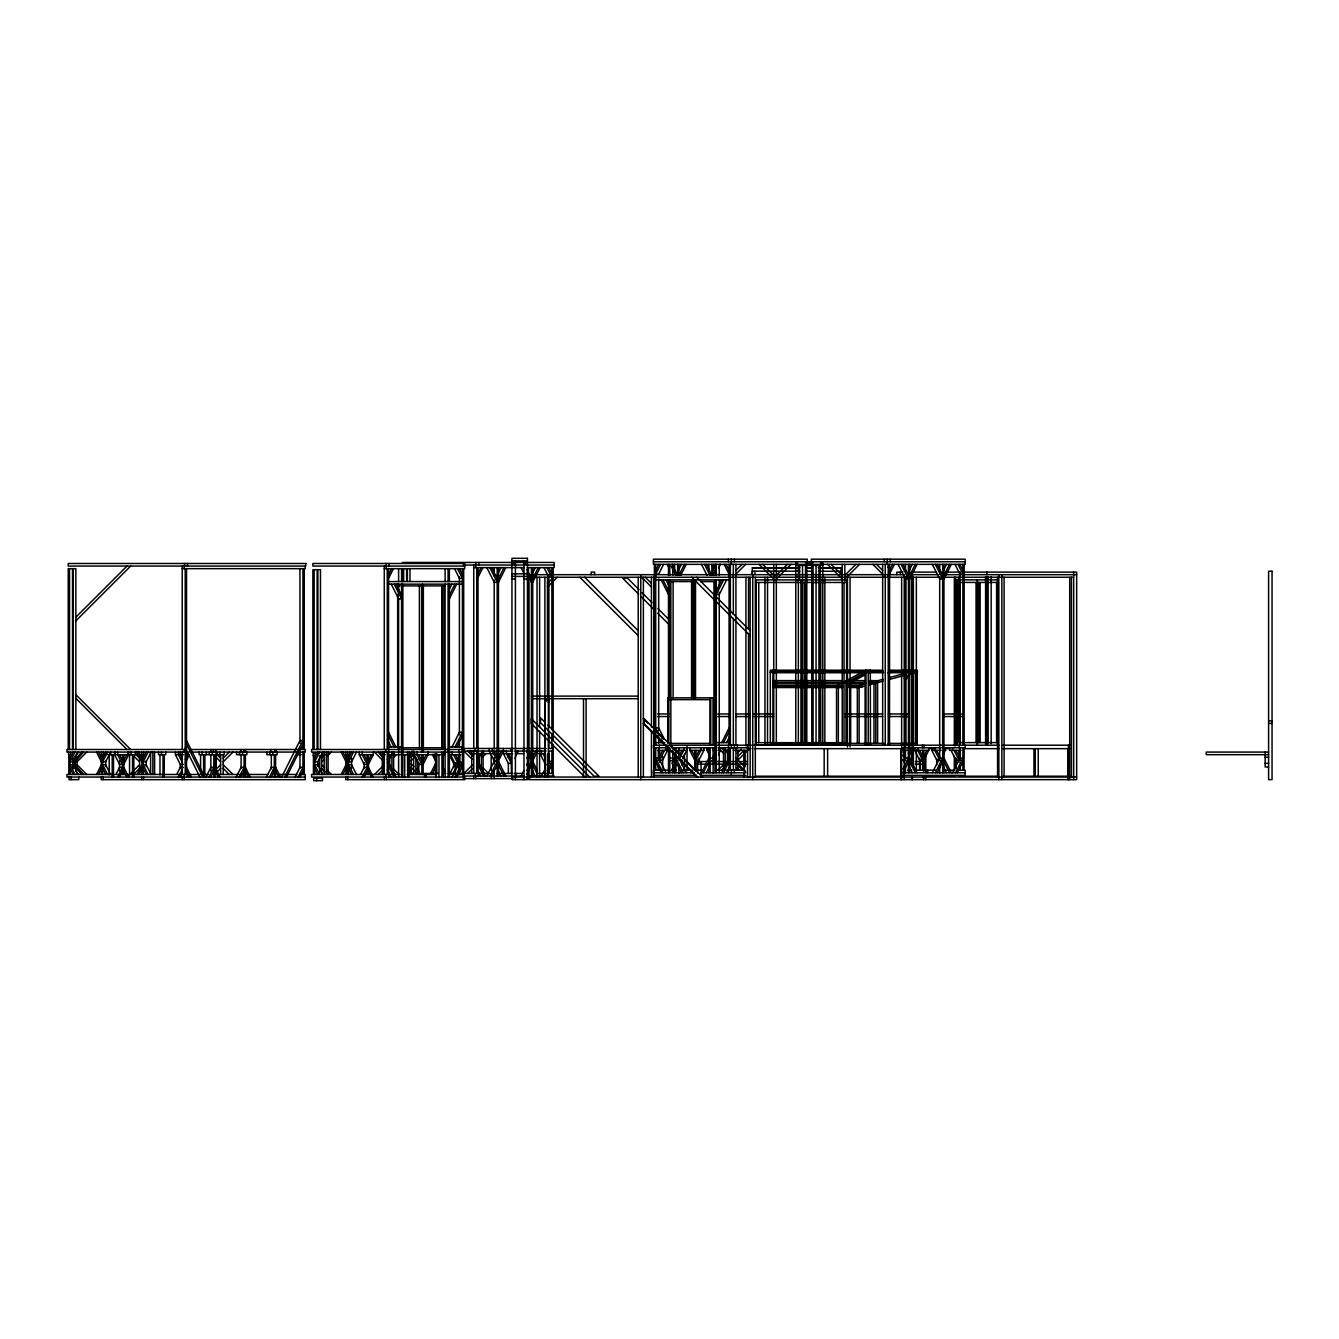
<?xml version="1.0" encoding="UTF-8"?>
<svg xmlns="http://www.w3.org/2000/svg" width="1339" height="1339" viewBox="0 0 1339 1339"><rect width="100%" height="100%" fill="white"/><g stroke="black" fill="none" stroke-linecap="round" stroke-linejoin="round"><path stroke-width="1.5" d="M281.675 777.055L299.953 740.534L302.932 740.534L302.932 744.183L286.479 777.055M544.973 697.753L544.839 777.055L544.889 735.446M548.287 777.055L548.421 697.619L544.973 702.791M70.113 758.175L73.16 752.083M74.984 752.083L70.113 761.824L75.051 761.824L83.487 752.083M73.093 761.824L77.963 752.083M102.685 758.175L105.731 752.083M96.525 774.478L101.396 764.736M107.555 752.083L102.685 761.824L105.681 761.824L110.551 752.083M98.35 774.478L101.396 768.385M122.334 757.723L123.858 754.677L123.791 774.478M116.275 773.808L119.522 767.314L122.502 767.314L117.631 777.055M123.791 760.77L126.837 754.677M123.791 764.418L128.661 754.677L128.661 752.083M119.456 777.055L122.502 770.979M143.206 758.175L146.252 752.083M137.047 774.478L141.917 764.736M148.093 752.083L143.206 761.824L146.202 761.824L151.073 752.083M138.871 774.478L141.917 768.385M177.049 773.808L180.296 767.314L183.292 767.314M185.334 759.246L187.627 754.677M185.385 762.795L189.452 754.677L185.77 754.677M178.422 777.055L182.472 768.937M180.246 777.055L182.522 772.503M205.972 777.055L210.842 767.314L213.822 767.314L208.951 777.055M210.775 777.055L213.822 770.979M236.216 777.055L241.087 767.314L244.066 767.314L239.196 777.055M241.037 777.055L244.066 770.979M266.461 777.055L271.332 767.314L274.328 767.314L269.457 777.055M271.281 777.055L274.328 770.979M284.655 777.055L302.932 740.534M388.561 574.749L391.607 568.657M388.561 578.398L393.432 568.657M295.082 777.055L299.953 767.314L302.932 767.314L298.061 777.055M299.886 777.055L302.932 770.979M314.749 758.175L317.795 752.083M319.619 752.083L314.749 761.824L317.728 761.824L322.599 752.083M348.609 758.175L351.655 752.083M341.16 774.478L346.031 764.736M353.479 752.083L348.609 761.824L351.588 761.824L356.459 752.083M342.985 774.478L346.031 768.385M449.151 589.679L451.913 584.155M449.368 595.186L454.892 584.155M360.894 773.808L364.141 767.314L367.137 767.314L362.266 777.055M368.426 760.77L371.472 754.677M449.368 598.834L456.716 584.155M368.426 764.418L373.296 754.677L373.296 752.083M364.091 777.055L367.137 770.979M478.023 573.711L481.069 567.619M387.322 759.246L389.616 754.677M478.023 577.36L482.91 567.619M387.373 762.795L391.44 754.677M497.321 574.967L501.004 567.619M408.01 759.18L412.077 751.062M498.476 578.649L503.983 567.619M498.476 582.298L505.824 567.619M423.141 760.77L426.187 754.677M423.141 764.418L428.011 754.677L428.011 752.083M430.639 773.44L435.51 763.699M532.504 573.142L535.265 567.619M432.464 773.44L435.51 767.364M442.69 757.556L445.134 752.685M532.721 578.649L538.245 567.619M532.721 582.298L540.069 567.619M452.08 746.928L459.411 732.232L462.407 732.232L455.059 746.928M456.884 746.928L462.407 735.898M449.569 774.411L453.62 766.293L456.616 766.293M452.549 774.411L455.796 767.917M452.08 777.055L459.411 762.376L462.407 762.376L455.059 777.055M456.884 777.055L462.407 766.025M477.571 756.686L479.094 753.639M477.672 760.134L480.919 753.639M486.86 776.034L494.191 761.339L497.187 761.339L489.84 776.034M498.476 757.138L501.522 751.062M498.476 760.803L503.347 751.062M491.664 776.034L497.187 765.004M515.046 758.51L517.49 751.062M521.105 776.034L523.867 770.528M526.612 765.021L528.453 761.339M532.721 757.138L535.767 751.062M526.846 770.528L531.432 761.339M532.721 760.803L537.592 751.062L531.215 751.062L531.215 753.639L532.939 753.639M526.846 774.193L531.432 765.004M541.559 776.034L545.224 768.686M547.065 765.021L548.89 761.339L551.886 761.339L547.283 770.528M547.283 774.193L551.886 765.004M655.708 570.431L658.738 564.355M660.579 564.355L655.708 574.096L658.688 574.096L663.558 564.355M678.655 569.862L681.417 564.355M678.89 575.385L684.396 564.355M680.714 575.368L686.221 564.355M712.917 569.862L715.679 564.355M713.135 575.385L715.896 569.862M718.641 568.021L720.482 564.355M716.281 590.884L721.805 579.854M723.629 579.854L716.281 594.533L719.261 594.533L726.608 579.854M659.675 756.451L662.721 750.359M664.546 750.359L659.675 760.117L662.654 760.117L667.542 750.359M671.86 763.581L673.701 759.916M671.174 770.929L675.76 761.74M679.643 754.928L681.936 750.359M672.998 770.913L675.76 765.406M682.689 758.493L686.74 750.359L686.74 747.781M696.012 756.451L699.058 750.359M703.862 747.781L703.862 750.359L698.991 760.117L696.012 760.117L700.883 750.359L700.883 747.781M701.519 772.754L708.867 758.075M703.343 772.754L707.946 763.565M713.135 756.451L715.428 751.882M706.339 772.754L709.084 767.247M713.955 758.493L715.578 755.229M721.721 742.609L729.069 727.931M723.545 742.609L729.069 731.579M718.558 755.229L721.001 747.781M726.541 742.609L729.286 737.103M721.721 772.754L729.069 758.075M723.545 772.754L728.148 763.565M726.541 772.754L729.286 767.247M888.058 567.401L889.581 564.355L889.514 745.204M889.514 570.431L892.561 564.355M889.514 574.096L894.385 564.355M908.578 571.703L912.244 564.355M909.717 575.385L915.24 564.355M909.717 579.034L917.064 564.355M943.744 569.862L946.506 564.355M943.962 575.385L949.485 564.355M943.962 579.034L951.309 564.355M903.607 761.74L905.449 758.075L908.428 758.075L902.921 769.088M908.26 753.405L909.784 750.359M908.361 756.87L911.608 750.359L911.608 747.781M902.904 772.754L908.428 761.724M923.86 756.451L926.906 750.359M923.86 760.117L928.73 750.359L928.73 747.781M932.346 772.754L939.693 758.075L942.673 758.075L935.342 772.754M943.426 755.229L945.853 747.781M937.166 772.754L942.673 761.724M952.548 772.754L959.896 758.075L962.875 758.075L955.544 772.754M957.368 772.754L962.875 761.724M74.649 756.652L78.599 752.083M73.327 761.824L81.763 752.083M75.854 617.229L127.004 566.079M75.854 620.878L130.653 566.079M77.009 758.175L83.102 752.083M77.009 761.824L86.75 752.083M129.833 774.478L139.574 764.736M133.482 774.478L139.574 768.385M223.211 758.175L229.304 752.083M223.211 761.824L232.953 752.083M216.449 768.904L220.617 764.736M215.746 773.256L220.617 768.385M321.628 758.175L325.293 754.527M321.628 761.824L324.423 759.046M327.201 756.267L331.386 752.083M547.467 583.352L553.559 577.26M547.467 587.018L557.208 577.26M374.468 774.478L384.209 764.736M393.549 757.656L396.327 754.878M378.117 774.478L384.209 768.385M411.106 757.138L414.772 753.489M411.106 760.803L413.902 758.008M463.947 773.44L472.299 765.088M483.028 756.619L485.806 753.84M467.596 773.44L472.466 768.569M735.931 570.431L742.007 564.355M735.931 574.096L745.672 564.355M754.878 571.268L754.962 574.615M776.335 575.385L787.365 564.355M776.335 579.034L791.014 564.355M840.976 571.284L818.313 571.268M840.976 574.732L841.076 567.736L818.38 567.736M844.842 575.385L855.872 564.355M844.842 579.034L859.521 564.355M718.022 770.176L723.596 764.602M737.103 753.355L741.287 749.171M721.671 770.176L724.114 767.732M737.906 756.451L743.999 750.359M737.906 760.117L747.664 750.359M842.398 684.647L836.942 687.56L836.641 685.836L842.164 682.89M844.959 681.384L865.831 670.22L866.132 671.944L845.26 683.108M870.467 745.204L870.3 670.22L868.877 670.973L883.255 670.973M772.921 685.836L838.95 685.819L839.185 687.56L842.817 685.618M850.098 681.718L866.484 672.931M867.337 672.479L868.057 670.22M841.11 685.836L841.428 687.56L842.85 686.807M848.708 683.66L865.078 674.889M848.842 685.836L858.517 685.836L865.111 684.095M868.71 683.124L872.727 682.053M876.744 680.982L883.037 679.291M888.778 677.752L904.946 673.417M908.863 672.362L916.897 670.22L917.516 671.944L909.332 674.12M865.161 685.953L859.136 687.56L848.859 687.493M869.178 684.882L883.221 681.116M889.247 679.492L905.315 675.191M511.933 560.907L527.432 560.907M653.415 561.761L965.168 561.761M402.353 562.447L554.162 562.447L554.162 567.619L527.332 567.619M805.425 562.798L813.141 562.798M511.933 563.485L515.364 563.485M523.984 563.485L527.432 563.485M463.194 565.041L554.162 565.041M822.816 565.376L795.768 565.376L795.768 562.798M464.683 566.079L312.874 566.079L312.874 563.485L464.683 563.485L464.683 568.657L384.276 568.657M473.755 567.619L524.085 567.619M752.367 567.736L799.818 567.736L752.3 567.82L752.284 574.716L752.384 571.184L799.818 571.184M818.313 567.82L841.009 567.786M182.221 568.657L305.208 568.657L305.208 566.079M805.927 571.268L812.187 571.184M902.888 572.104L896.879 572.104L896.879 574.682M912.01 572.104L936.597 572.104M945.903 572.104L960.247 572.104M963.226 572.104L1076.656 572.104L1076.656 779.649L528.821 779.649L528.821 574.682L904.227 574.682L904.227 779.649M511.933 573.828L527.432 573.828M911.072 574.682L938.924 574.682M945.133 574.682L1076.656 574.682M511.933 576.406L527.432 576.406M528.821 577.26L906.319 577.26M909.8 577.26L939.844 577.26M943.058 577.26L1073.66 577.26M511.933 578.984L515.364 578.984M523.984 578.984L527.432 578.984M655.708 579.854L730.006 579.854M387.624 581.578L462.407 581.578M669.985 581.578L696.498 581.578M700.582 581.578L715.043 581.578M756.184 582.465L800.956 582.465M801.827 582.465L846.599 582.465M956.799 582.432L997.89 582.432M387.624 584.155L462.407 584.155M397.901 585.879L400.143 585.879M401.968 585.879L444.849 585.879M882.451 670.22L770.327 670.203L770.327 743.396L884.058 743.396M888.527 670.22L916.897 670.22L917.366 671.96L909.348 671.944M772.921 670.973L864.408 670.973L864.709 672.714L772.921 672.714M889.414 670.973L914.052 670.973L914.654 672.714L887.79 672.714M770.327 671.927L882.853 671.944M888.962 671.944L905.281 671.944M770.327 672.396L772.921 672.396M883.656 672.714L869.178 672.714L870.618 671.944L870.3 670.22M904.227 675.09L906.804 675.09L906.804 678.538L904.227 678.538M772.921 680.614L842.298 680.614M852.943 680.63L865.479 680.63M869.647 680.63L877.999 680.63L878.618 682.371L868.81 682.371M772.921 682.338L846.683 682.338L846.382 680.614M864.894 682.371L851.169 682.371L850.851 680.63M848.407 682.622L846.164 682.622L846.164 743.396M772.921 683.108L843.202 683.108M865.764 683.124L849.746 683.124L849.746 743.396M869.764 683.124L875.773 683.124L875.773 743.413M772.921 685.066L838.063 685.066L838.365 686.807L772.921 686.807M848.809 685.066L861.362 685.066L861.981 686.807L850.499 686.807M848.859 685.685L859.136 685.685L859.605 687.443M772.921 687.56L842.7 687.493M531.416 696.113L638.201 696.113M713.921 697.837L667.726 697.837L667.726 743.145M531.416 698.69L638.201 698.69M668.63 699.644L710.055 699.644M657.6 713.955L668.931 713.955M717.721 713.955L729.069 713.955M735.931 713.955L749.857 713.955M753.84 713.955L773.741 713.955M844.842 713.955L882.652 713.955M888.426 713.955L908.428 713.955M942.874 713.955L962.875 713.955M657.6 716.532L668.931 716.532M717.721 716.532L729.069 716.532M735.931 716.532L749.857 716.532M753.84 716.532L773.741 716.532M844.842 716.532L882.652 716.532M888.426 716.532L908.428 716.532M942.874 716.532L962.875 716.532M1268.602 720.851L1272.05 720.851M1268.602 723.428L1272.05 723.428M655.708 742.609L664.83 742.609M716.281 742.609L729.069 742.609M756.184 742.66L800.956 742.66M801.827 742.66L846.599 742.66M956.799 742.609L997.89 742.609M668.63 743.396L710.055 743.396M713.988 743.48L714.842 743.48M888.209 743.396L917.232 743.396M667.81 745.204L653.415 745.204L653.415 747.781L669.383 747.781M670.688 745.204L714.993 745.204L714.842 579.854L714.993 772.754M716.281 745.204L751.48 745.204M753.757 745.204L998.827 745.204M1002.911 745.204L1070.648 745.204M387.44 746.928L401.583 746.928M449.368 746.928L462.407 746.928M400.143 747.781L397.901 747.781L397.901 594.181M401.968 747.781L444.849 747.781M671.827 747.781L716.164 747.781M718.005 747.781L748.652 747.781M902.402 747.781L941.2 747.781M943.208 747.781L965.168 747.781L965.168 745.204M461.687 748.468L546.111 748.468M553.208 748.468L548.89 748.468L548.89 731.847M747.564 748.652L751.012 748.652M754.309 748.652L904.227 748.652M929.233 748.652L933.517 748.652M943.744 748.652L949.887 748.652M964.03 748.652L999.028 748.652M1002.928 748.652L1069.894 748.652M189.954 749.505L305.208 749.505L305.208 752.083L191.46 752.083M401.583 749.505L311.585 749.505L311.585 752.083L463.729 752.083M402.169 749.505L463.729 749.505M657.399 750.359L668.981 750.359M677.601 750.359L686.74 750.359M689.853 747.781L689.853 750.359L703.862 750.359M706.975 747.781L706.975 750.359L708.8 750.359M712.499 750.359L716.164 750.359M718.005 750.359L721.001 750.359M729.889 750.359L724.734 750.359L724.734 747.781M733.337 750.359L748.652 750.359M902.402 750.359L911.608 750.359M914.721 747.781L914.721 750.359L928.73 750.359M931.844 747.781L931.844 750.359L940.982 750.359M944.028 750.359L945.853 750.359M961.184 750.359L949.585 750.359L949.585 747.781M461.687 751.062L512.837 751.062M514.912 751.062L525.256 751.062M526.478 751.062L529.792 751.062M538.596 751.062L546.111 751.062M553.208 751.062L548.89 751.062L548.89 763.263M189.033 752.083L66.95 752.083L66.95 749.505L186.506 749.505L186.506 568.657M1268.602 752.083L1206.255 752.083L1206.255 754.677L1268.602 754.677M318.816 753.121L313.175 753.121L313.175 755.698L315.15 755.698L315.15 753.121M471.763 753.639L482.375 753.639L482.375 751.062M492.936 753.639L483.546 753.639L483.546 751.062M494.191 753.639L498.694 753.639L498.694 751.062M503.431 748.468L503.464 753.639L512.619 753.639M515.666 753.639L517.49 753.639M523.549 753.639L517.791 753.639L517.791 751.062M538.596 753.639L545.023 753.639M547.902 753.639L549.191 753.639L549.191 763.548M73.093 754.677L68.54 754.677L68.54 752.083M101.178 754.677L105.681 754.677M107.723 754.677L135.323 754.677L135.323 752.083M139.156 754.677L135.842 754.677L135.842 752.083M175.426 752.083L175.426 754.677L183.56 754.677M296.94 754.677L301.242 754.677M345.813 754.677L349.797 754.677L349.797 752.083M359.27 752.083L359.27 754.677L373.296 754.677M385.281 754.677L380.46 754.677L380.46 752.083M387.724 754.677L392.896 754.677L392.896 752.083M414.002 752.083L414.002 754.677L428.011 754.677M449.117 754.677L460.716 754.677M1265.154 757.255L1268.602 757.255M669.785 758.075L678.89 758.075L686.221 772.754M710.155 758.075L716.365 758.075M681.869 760.117L678.89 760.117L683.76 750.359L683.76 747.781M713.135 760.117L716.131 760.117M902.453 760.117L905.449 760.117L903.005 755.229M669.785 760.652L675.977 760.652M710.155 760.652L716.365 760.652M747.564 761.556L697.619 761.556L697.619 773.373M915.223 761.556L921.466 761.556M449.569 755.263L453.62 763.381L456.616 763.381M503.464 753.639L508.335 763.381L511.331 763.381L506.46 753.639L506.46 751.062M1265.154 763.347L1268.602 763.347M697.619 764.151L747.564 764.151M915.223 764.151L921.466 764.151M175.426 754.677L180.296 764.418L183.292 764.418M1268.602 766.996L1265.154 766.996L1265.154 752.083M668.044 770.176L653.415 770.176L653.415 775.348L696.481 775.348M672.228 770.176L676.413 770.176M682.672 770.176L691.041 770.176M694.573 770.176L702.791 770.176M717.52 770.176L744.635 770.176M907.574 770.176L911.675 770.176M914.989 770.176L935.894 770.176M944.263 770.176L954.707 770.176M958.891 770.176L965.168 770.176L965.168 775.348L902.453 775.348M653.415 772.754L694.439 772.754M700.582 772.754L745.907 772.754M903.641 772.754L965.168 772.754M438.154 773.44L409.098 773.44L407.474 770.193M442.958 773.44L445.937 773.44M448.465 773.44L455.578 773.44M461.754 773.44L489.438 773.44M496.752 773.44L512.034 773.44M514.092 773.44L521.842 773.44M538.563 773.44L542.747 773.44M546.931 773.44L553.208 773.44M188.983 774.478L208.466 774.478M216.801 774.478L245.573 774.478L245.573 777.055M247.096 774.478L267.85 774.478M278.227 774.478L296.907 774.478M299.953 774.478L305.208 774.478L305.208 779.649L101.178 779.649L101.178 777.055M399.959 774.478L311.585 774.478L311.585 777.055L464.683 777.055L464.683 779.649L345.813 779.649L345.813 777.055M407.29 774.478L436.547 774.478M449.084 774.478L463.729 774.478M700.498 775.348L745.907 775.348M462.892 776.034L524.085 776.034M527.332 776.034L554.162 776.034M755.179 776.202L900.779 776.202M954.874 776.202L923.525 776.202L923.525 779.649M958.875 776.202L998.559 776.202M1003.112 776.202L1069.71 776.202M305.208 777.055L66.95 777.055L66.95 774.478L187.209 774.478L187.209 777.055M511.933 777.055L523.582 777.055M523.984 777.055L527.432 777.055M528.821 777.055L1076.656 777.055M463.244 778.612L513.004 778.612M526.763 778.612L529.742 778.612M876.56 564.355L882.652 570.431M872.911 564.355L882.652 574.096M831.218 564.355L842.248 575.385M827.569 564.355L842.248 579.034M762.711 564.355L773.741 575.385M759.062 564.355L773.741 579.034M696.631 577.26L750.158 630.786M691.761 577.26L750.191 635.657M645.348 577.26L651.44 583.352M641.699 577.26L651.44 587.018M639.071 589.696L627.489 578.13L622.618 578.13L638.686 594.181M641.95 592.591L652.076 602.717M657.867 608.509L669.45 620.074M641.599 597.11L653.281 608.793M657.65 613.162L669.333 624.844M584.708 577.26L638.234 630.786M579.837 577.26L638.234 635.657M735.931 758.075L744.735 766.879M721.671 747.781L724.114 750.225M735.931 761.724L745.572 771.381M737.103 764.602L742.676 770.176M719.411 749.171L723.596 753.355M736.584 767.732L739.028 770.176M702.523 777.055L644.126 718.658L644.126 723.529L697.652 777.055M643.256 718.658L647.641 723.043M653.482 728.885L663.709 739.111M669.55 744.936L679.76 755.163M685.601 761.004L695.828 771.231M643.256 723.529L696.799 777.055M544.94 722.19L540.554 717.804L540.554 722.675L594.081 776.202L598.968 776.202L547.869 725.102M589.712 777.055L531.315 718.658L531.315 723.529L584.842 777.055M467.596 751.062L472.466 755.932M483.028 767.883L488.601 773.44M463.947 751.062L472.299 759.414M482.509 771.013L484.936 773.44M411.106 763.699L413.902 766.494M416.68 769.272L419.458 772.051M411.106 767.364L414.772 771.013M378.117 752.083L384.209 758.175M393.549 768.904L399.122 774.478M374.468 752.083L384.209 761.824M393.03 772.051L395.457 774.478M321.628 764.736L324.423 767.515M327.201 770.31L331.386 774.478M321.628 768.385L325.293 772.051M216.968 754.527L220.617 758.175M216.449 757.656L220.617 761.824M223.211 764.736L232.953 774.478M223.211 768.385L229.304 774.478M135.925 754.527L139.574 758.175M75.854 694.707L130.653 749.505M132.611 754.878L139.574 761.824M75.854 698.355L127.004 749.505M77.009 764.736L86.75 774.478M83.102 774.478L77.009 768.385L77.009 756.652M83.487 774.478L75.051 764.736L70.113 764.736L74.984 774.478M73.327 764.736L81.763 774.478M75.955 771.431L78.599 774.478M959.829 564.355L962.875 570.431M958.004 564.355L962.875 574.096L959.896 574.096L955.025 564.355M937.166 564.355L942.673 575.385M935.342 564.355L942.673 579.034L939.693 579.034L932.346 564.355M902.904 564.355L908.428 575.385M901.08 564.355L908.428 579.034L905.449 579.034L898.101 564.355M955.862 750.359L958.908 756.451M954.038 750.359L958.908 760.117L955.912 760.117L951.041 750.359M943.962 758.075L951.309 772.754M943.962 761.724L949.485 772.754M936.647 750.359L939.693 756.451M943.744 767.247L946.506 772.754M931.844 750.359L936.714 760.117L939.693 760.117L934.823 750.359L934.823 747.781M919.525 750.359L922.571 756.451M914.721 750.359L919.592 760.117L922.571 760.117L917.7 750.359L917.7 747.781M909.717 758.075L917.064 772.754M909.717 761.724L915.24 772.754M903.156 751.882L905.449 756.451M908.578 765.406L912.244 772.754M726.023 564.355L729.069 570.431M724.198 564.355L729.069 574.096M706.339 564.355L711.846 575.385M704.498 564.355L710.005 575.368M701.519 564.355L707.025 575.368M672.078 564.355L677.601 575.385M671.174 566.179L675.76 575.368M667.274 564.355L669.098 568.021M665.952 579.854L668.713 585.361M662.972 579.854L668.479 590.884M661.148 579.854L668.479 594.533M726.19 750.359L729.437 756.87M706.975 750.359L708.599 753.606M691.677 750.359L694.723 756.451M689.853 750.359L694.723 760.117M673.534 751.982L675.157 755.229M675.91 758.075L683.241 772.754M675.91 761.724L681.417 772.754M664.194 738.944L658.688 727.931L655.708 727.931L659.374 735.278M661.215 738.944L663.039 742.609M657.533 735.262L661.215 742.609M666.019 772.754L658.688 758.075L655.708 758.075L663.039 772.754M655.708 761.724L661.215 772.754M548.839 567.619L551.886 573.711M546.998 567.619L551.886 577.36M544.019 567.619L548.89 577.36M526.846 569.46L531.432 578.649M526.846 573.125L531.432 582.298M521.105 567.619L523.867 573.125M526.612 578.632L528.453 582.298L528.453 748.97M491.664 567.619L497.187 578.649M489.84 567.619L497.187 582.298L494.191 582.298L486.86 567.619M459.361 568.657L462.407 574.749M457.536 568.657L462.407 578.398L459.411 578.398L454.54 568.657M543.031 753.639L545.458 758.51M540.052 753.639L544.923 763.381M528.386 751.062L531.432 757.138M532.721 761.339L537.307 770.528M526.562 751.062L531.432 760.803M532.721 765.004L537.324 774.193M526.83 757.556L528.453 760.803M532.504 770.511L535.265 776.034M508.284 753.639L511.331 759.732M494.141 751.062L497.187 757.138M498.476 761.339L505.824 776.034M498.476 765.004L503.983 776.034M489.321 751.062L494.191 760.803L497.187 760.803L492.317 751.062L492.233 748.468M497.321 768.67L501.004 776.034M396.059 584.155L401.583 595.186M394.235 584.155L401.583 598.834L398.604 598.834L391.256 584.155M478.023 761.339L485.371 776.034M478.023 765.004L483.546 776.034M477.805 770.511L480.567 776.034M455.377 754.677L458.423 760.77M453.553 754.677L458.423 764.418L455.444 764.418L450.574 754.677M442.69 766.946L445.134 771.816M433.987 754.091L435.51 757.138M432.263 754.309L435.51 760.803M418.806 754.677L421.852 760.77M414.002 754.677L418.873 764.418L421.852 764.418L416.981 754.677L416.981 752.083M408.01 765.322L412.077 773.44M388.561 732.232L395.892 746.928M388.561 735.898L394.068 746.928M387.406 739.563L391.088 746.928M388.561 762.376L395.892 777.055M388.561 766.025L394.068 777.055M387.406 769.707L391.088 777.055M364.091 754.677L367.137 760.77M368.426 767.314L373.296 777.055M368.426 770.979L371.472 777.055M359.27 754.677L364.141 764.418L367.137 764.418L362.266 754.677L362.266 752.083M356.459 774.478L351.588 764.736L348.609 764.736L353.479 774.478M342.985 752.083L346.031 758.175M341.16 752.083L346.031 761.824M348.609 768.385L351.655 774.478M322.599 774.478L317.728 764.736L314.749 764.736L319.619 774.478M314.749 768.385L317.795 774.478M275.616 767.314L280.487 777.055M275.616 770.979L278.663 777.055M245.372 767.314L250.242 777.055M245.372 770.979L248.418 777.055M215.11 767.314L219.981 777.055M215.11 770.979L218.157 777.055M186.506 740.534L204.783 777.055L202.942 777.055L186.506 744.183M185.351 747.832L199.963 777.055M180.246 754.677L182.522 759.246M186.506 767.314L191.377 777.055M182.472 762.795L178.422 754.677L178.422 752.083M186.506 770.979L189.552 777.055M151.073 774.478L146.202 764.736L143.206 764.736L148.093 774.478M138.871 752.083L141.917 758.175M137.047 752.083L141.917 761.824M143.206 768.385L146.252 774.478M119.456 754.677L122.502 760.77M123.791 767.314L128.661 777.055M123.791 770.979L126.837 777.055M110.551 774.478L105.681 764.736L102.685 764.736L107.555 774.478M98.35 752.083L101.396 758.175M96.525 752.083L101.396 761.824M102.685 768.385L105.731 774.478M73.093 764.736L77.963 774.478M70.113 768.385L73.16 774.478M875.154 681.4L875.773 683.124M858.517 685.836L859.136 687.56L858.667 685.819M914.403 670.889L914.872 672.63M861.63 685.016L862.098 686.773M865.831 670.22L866.065 671.96M841.193 685.819L841.428 687.56M836.708 685.819L836.942 687.56M1073.66 572.104L1073.66 779.649M1071.434 577.26L1071.434 777.055M1069.71 577.26L1069.71 779.649M1068.422 745.204L1068.422 779.649M1067.986 748.652L1067.986 779.649M1038.227 748.652L1038.227 776.202M1035.248 748.652L1035.248 776.202M1033.959 748.652L1033.959 776.202M1004.083 577.26L1004.083 777.055M1001.84 574.682L1001.84 779.649M998.861 574.682L998.861 779.649M997.89 745.204L997.89 579.854L956.799 579.854L956.799 745.204M997.572 577.26L997.572 777.055M996.601 582.432L996.601 742.609M991.145 576.774L991.145 743.681M988.165 576.774L988.165 743.681M986.876 572.104L986.876 574.682M986.876 576.774L986.876 744.099M985.588 576.774L985.588 744.099M980.131 582.432L980.131 742.609M978.642 582.432L978.642 742.609M977.353 579.854L977.353 745.204M976.047 582.432L976.047 742.609M964.164 564.355L964.164 745.204M964.164 747.781L964.063 770.293M962.875 564.355L962.875 745.204M962.875 747.781L962.875 770.176M960.197 750.359L960.197 760.267M960.197 766.209L960.197 770.176M959.896 572.657L959.896 745.204M959.896 747.781L959.896 760M959.896 766.109L959.896 770.176M959.594 582.432L959.594 742.609M959.193 745.204L959.193 747.781M958.908 750.359L958.908 762.242M958.607 577.26L958.607 581.427M958.105 582.432L958.105 742.609M955.912 758.292L955.912 768.184M955.628 577.26L955.628 745.84M955.628 758.326L955.628 768.737M954.339 577.26L954.339 745.84M954.339 756.25L954.339 770.812M952.581 747.781L952.581 750.359M943.962 564.355L943.962 772.754M942.673 564.355L942.673 772.754M939.693 564.355L939.693 572.69M939.693 576.858L939.693 760.77M939.693 764.418L939.693 773.256M936.714 758.694L936.714 764.937M927.776 770.176L927.776 772.754M926.052 770.176L926.052 772.754M925.751 754.845L925.751 771.381M925.751 776.202L925.751 779.649M925.333 755.33L925.333 771.549M925.333 775.599L925.333 779.649M924.077 745.204L924.077 747.781M923.86 750.359L923.86 770.176M923.525 758.979L923.525 771.381M922.571 750.359L922.571 770.176M922.353 745.204L922.353 747.781M920.077 761.556L920.077 769.674M919.592 758.292L919.592 770.176M917.232 671.994L917.232 745.204M916.345 577.26L916.345 743.764M916.345 750.007L916.345 770.812M915.742 743.396L915.742 745.204M915.424 672.479L915.424 743.396M913.365 577.26L913.365 766.661M912.378 574.682L912.378 743.764M912.378 750.007L912.378 760.418M912.378 777.055L912.378 779.649M912.06 574.682L912.06 764.569M912.06 777.055L912.06 779.649M909.717 564.355L909.717 772.754M908.428 564.355L908.428 772.754M905.783 577.26L905.783 743.764M905.449 564.355L905.449 570.598M905.449 576.858L905.449 674.806M905.449 678.973L905.449 760.77M905.449 766.511L905.449 773.256M905.231 745.204L905.231 747.781M901.632 577.26L901.632 779.649M900.779 748.652L900.779 779.649M900.31 572.104L900.31 574.682M890.217 559.183L890.217 561.761M888.226 564.355L888.226 745.204M887.221 559.183L887.221 564.355M885.246 564.355L885.246 745.204M884.242 559.183L884.242 561.761M882.652 564.355L882.652 745.204M877.581 682.622L877.581 743.396M873.965 683.593L873.965 743.413M869.731 743.396L869.731 745.204M868.241 671.994L868.241 745.204M865.998 671.994L865.998 745.204M865.245 743.396L865.245 745.204M865.094 672.479L865.094 743.396M859.136 685.685L859.136 743.396M857.328 687.493L857.328 743.396M856.558 685.685L856.558 687.493M850.65 682.622L850.65 743.396M850.047 577.26L850.047 746.928M847.47 577.26L847.47 746.928M844.842 564.355L844.842 581.026M844.022 582.465L844.022 742.66M842.248 564.355L842.248 743.58M839.118 687.493L839.118 685.685L836.54 685.685L836.54 743.396M838.348 687.493L838.348 743.396M827.619 748.652L827.619 776.202M824.841 577.26L824.841 743.764M824.171 748.652L824.171 776.202M822.799 562.798L822.816 743.112M822.246 577.26L822.246 743.764M821.075 562.798L821.075 565.376M820.221 565.376L820.221 743.112M819.669 577.26L819.669 743.764M819.033 565.376L819.033 743.112M816.054 565.376L816.054 743.112M813.074 565.376L813.074 743.112M811.769 565.376L811.769 743.112M811.35 561.761L811.35 559.183L965.168 559.183L965.168 564.355L653.415 564.355L653.415 559.183L807.233 559.183L807.233 561.761M810.999 562.798L810.999 565.376M809.292 561.761L809.292 565.376M807.568 562.798L807.568 565.376M806.798 565.376L806.798 743.112M805.509 565.376L805.509 743.112M804.404 582.465L804.404 742.66M802.53 565.376L802.53 743.112M799.55 565.376L799.55 580.021M798.345 565.376L798.345 743.112M797.492 562.798L797.492 565.376M795.768 565.376L795.768 743.112M776.335 564.355L776.335 743.58M773.741 564.355L773.741 743.58M772.921 670.203L772.921 743.396M767.532 577.26L767.532 743.764M764.954 577.26L764.954 743.764M758.761 582.465L758.761 742.66M755.313 577.26L755.313 777.055M752.736 574.682L752.736 779.649M750.158 577.26L750.158 777.055M748.518 577.26L748.518 629.297M748.518 633.464L748.518 745.84M747.564 745.204L747.564 777.574M745.94 577.26L745.94 745.84M745.137 750.359L745.137 766.644M744.133 761.556L744.133 777.055M743.848 750.359L743.848 766.644M737.906 750.359L737.906 760.267M737.906 764.234L737.906 770.176M737.32 745.204L737.32 747.781M735.931 564.355L735.931 745.204M735.931 747.781L735.931 770.176M734.341 559.183L734.341 561.761M734.341 745.204L734.341 747.781M734.341 770.176L734.341 772.754M733.337 564.355L733.337 614.233M733.337 618.4L733.337 745.204M733.337 747.781L733.337 770.176M731.345 559.183L731.345 564.355M731.345 745.204L731.345 747.781M731.345 770.176L731.345 775.348M730.358 564.355L730.358 745.204M730.358 747.781L730.358 770.176M729.069 564.355L729.069 745.204M729.069 747.781L729.069 770.176M728.366 559.183L728.366 561.761M728.366 745.204L728.366 747.781M728.366 770.176L728.366 772.754M727.763 752.351L727.763 760.267M727.479 749.823L727.479 762.025M725.253 749.823L725.253 766.109M723.529 747.781L723.529 770.176M719.261 564.355L719.261 575.419M719.261 579.854L719.261 588.139M719.261 592.29L719.261 772.754M716.281 564.355L716.281 575.419M716.281 579.854L716.281 772.754M714.993 564.355L714.993 575.419M713.988 581.578L713.921 745.204M713.135 564.355L713.135 574.766M713.018 697.837L713.018 745.204M713.135 747.781L713.135 773.256M711.846 564.355L711.846 574.766M710.775 697.837L710.775 745.204M710.155 747.781L710.155 772.754M709.871 697.837L709.871 745.204M708.867 564.355L708.867 570.598M708.867 747.781L708.867 772.754M701.067 761.556L701.067 777.055M698.991 758.292L698.991 762.242M696.012 750.359L696.012 770.176M695.527 581.578L695.527 697.803M694.874 579.854L694.874 697.669M694.656 579.854L694.656 697.803M694.723 750.359L694.723 770.176M693.284 581.578L693.284 697.803M692.414 579.854L692.414 697.803M692.531 770.176L692.531 772.754M691.56 581.578L691.56 697.803M690.807 770.176L690.807 772.754M687.041 745.84L687.041 770.812M684.463 754.175L684.463 770.812M681.886 760.418L681.869 764.937M678.89 564.355L678.89 574.766M678.89 747.781L678.89 758.694M678.89 764.435L678.89 773.256M677.601 564.355L677.601 574.766M675.91 747.781L675.91 772.754M674.605 564.355L674.605 572.69M674.605 754.008L674.605 772.754M673.099 581.578L673.099 697.803M672.764 564.355L672.764 575.419M672.764 749.94L672.764 772.754M670.856 581.578L670.856 697.803M670.856 699.895L670.856 743.145M669.985 579.854L669.985 697.803M669.785 564.355L669.785 575.419M669.785 579.854L669.785 698.088M669.785 747.865L669.785 772.754M668.63 697.837L668.63 743.145M668.479 564.355L668.479 575.419M668.479 579.854L668.479 741.639M668.479 745.79L668.479 772.754M666.002 747.781L666.002 750.359M662.654 756.301L662.654 768.184M659.675 750.359L659.675 762.242M659.374 745.204L659.374 747.781M658.688 578.9L658.688 730.642M658.688 736.885L658.688 743.128M658.688 747.781L658.688 760M658.688 766.109L658.688 770.176M658.386 750.359L658.386 760.267M658.386 766.209L658.386 770.176M655.708 564.355L655.708 745.204M655.708 747.781L655.708 770.176M654.403 564.355L654.403 745.204M654.403 747.781L654.403 770.176M654.018 577.26L654.018 777.055M651.44 577.26L651.44 727.11M651.44 731.278L651.44 777.055M643.373 577.26L643.373 777.055M640.778 574.682L640.778 779.649M638.201 577.26L638.201 777.055M594.583 574.682L594.583 572.104L591.135 572.104L591.135 574.682M586.097 698.69L586.097 777.055M583.519 698.69L583.519 777.055M553.174 567.619L553.174 740.149M553.174 744.317L553.208 776.034M551.886 567.619L551.886 729.755M551.886 733.923L551.886 748.468M551.886 751.062L551.886 773.44M549.191 769.49L549.191 773.44M548.89 575.937L548.89 727.68M548.89 769.373L548.89 773.44M548.421 697.619L548.421 702.791M547.902 757.606L547.902 763.548M547.467 577.26L547.467 700.063M547.467 754.175L547.467 777.055M544.889 577.26L544.889 731.278M541.575 751.062L541.575 753.639M539.6 577.26L539.6 727.11M539.6 731.278L539.6 777.055M537.023 577.26L537.023 777.055M532.721 567.619L532.721 776.034M531.432 567.619L531.416 777.055M528.453 567.619L528.453 575.954M528.453 769.925L528.453 778.612M523.984 560.907L523.984 779.649M523.499 748.468L523.499 751.062M515.816 773.44L515.816 776.034M515.415 560.907L515.415 779.649M511.331 753.639L511.331 773.44M511.113 748.468L511.113 751.062M508.335 753.639L508.335 757.606M508.335 763.548L508.335 773.44M498.476 567.619L498.476 751.062M498.476 753.639L498.476 776.034M497.187 567.619L497.187 751.062M497.187 753.639L497.187 776.034M496.97 751.062L496.97 753.639M494.191 567.619L494.191 575.954M494.191 580.122L494.191 748.97M494.191 757.707L494.191 764.05M494.191 769.925L494.191 778.612M491.212 753.639L491.212 770.293M491.212 774.444L491.212 778.612M489.254 748.468L489.254 751.062M483.094 751.062L483.094 773.44M481.371 753.087L481.371 769.373M479.128 755.129L479.128 767.347M478.726 562.447L478.726 565.041M478.843 757.138L478.726 763.548M478.241 748.468L478.241 751.062M478.241 773.44L478.241 776.034M478.023 567.619L478.023 748.468M478.023 751.062L478.023 773.44M476.734 567.619L476.734 748.468M476.734 751.062L476.734 773.44M475.747 562.447L475.747 567.619M475.747 776.034L475.747 778.612M475.261 748.468L475.261 751.062M475.261 773.44L475.261 776.034M473.755 565.041L473.755 748.468M473.755 751.062L473.755 773.44M473.755 776.034L473.755 778.612M471.763 751.062L471.763 773.44M469.939 751.062L469.939 753.639M463.696 568.657L463.729 777.055M462.775 751.062L462.775 753.639M462.407 568.657L462.407 749.505M462.407 752.083L462.407 774.478M459.712 754.677L459.712 764.569M459.712 770.511L459.712 774.478M459.411 576.975L459.411 734.96M459.411 739.111L459.411 747.43M459.411 752.083L459.411 766.025M459.411 770.41L459.411 774.478M458.725 749.505L458.725 752.083M458.423 754.677L458.423 768.536M455.444 762.594L455.444 772.503M453.62 763.548L453.62 767.498M452.097 752.083L452.097 754.677M449.368 568.657L449.368 581.578M449.368 584.155L449.368 777.055M448.08 568.657L448.08 581.578M448.08 584.155L448.08 777.055M445.1 568.657L445.1 581.578M445.1 584.155L445.1 777.055M443.996 585.879L443.996 747.781M443.46 752.083L443.46 754.677L428.313 754.677L428.313 752.083M443.242 754.677L443.242 777.055M442.389 586.231L442.389 747.43M441.954 754.677L441.954 777.055M441.753 585.879L441.753 747.781M441.736 752.083L441.736 754.677M438.974 754.677L438.974 777.557M436.799 753.639L436.799 773.44M435.995 754.677L435.995 777.557M435.51 753.639L435.51 773.44M426.338 774.478L426.338 777.055M424.614 774.478L424.614 777.055M423.358 585.879L423.358 747.781M423.358 749.505L423.358 752.083M423.141 754.677L423.141 774.478M422.488 584.155L422.488 749.505M421.852 754.677L421.852 774.478M421.634 585.879L421.634 747.781M421.634 749.505L421.634 752.083M419.392 585.879L419.392 747.781M418.873 762.594L418.873 774.478M417.584 759.196L417.584 773.44M415.86 757.154L415.86 773.44M413.634 751.062L413.634 773.44M411.943 752.083L411.943 754.677L394.068 754.677L394.068 752.083M411.106 754.677L411.106 773.44M409.952 568.657L409.952 581.193M409.215 752.083L409.148 771.364M408.998 754.677L408.998 777.055M407.491 752.083L407.709 777.055M407.374 568.657L407.374 581.193M406.621 568.657L406.621 581.193M404.729 754.677L404.729 777.557M403.642 568.657L403.642 581.193M402.872 568.657L402.872 581.578M402.872 584.155L402.872 777.055M401.583 568.657L401.583 581.578M401.583 584.155L401.583 777.055M398.604 568.657L398.604 581.578M398.604 584.155L398.604 592.457M398.604 598.684L398.604 777.055M397.901 584.155L397.901 590.348M397.683 584.155L397.683 590.348M397.683 594.483L397.683 747.43M393.616 752.083L393.616 774.478M391.892 752.083L391.892 772.436M389.649 756.167L389.649 766.343M389.381 758.175L389.381 761.824M389.247 563.485L389.247 566.079M389.247 758.627L389.247 764.569M388.762 749.505L388.762 752.083M388.762 774.478L388.762 777.055M388.561 568.657L388.561 749.505M388.561 752.083L388.561 774.478M387.256 568.657L387.256 749.505M387.256 752.083L387.256 774.478M386.268 563.485L386.268 568.657M386.268 777.055L386.268 779.649M385.783 749.505L385.783 752.083M385.783 774.478L385.783 777.055M384.276 566.079L384.276 749.505M384.276 752.083L384.276 774.478M384.276 777.055L384.276 779.649M383.59 774.478L383.439 752.083M382.285 752.083L382.285 774.478M368.426 754.677L368.426 774.478M367.137 754.677L367.137 774.478M364.141 762.594L364.141 768.536M351.588 758.175L351.588 768.536M348.609 754.677L348.609 774.478M347.805 752.083L347.805 754.677M347.805 777.055L347.805 779.649M347.32 754.677L347.32 774.478M345.813 752.083L346.031 774.478M328.105 752.083L328.105 774.478M326.381 752.083L326.381 774.478M324.155 752.083L324.155 774.478M322.465 753.121L322.465 755.698M321.628 755.698L321.628 774.478M320.473 749.505L320.473 569.694L317.895 569.694L317.895 749.505M319.67 755.698L319.67 772.385M317.946 761.958L317.946 766.142M317.728 761.958L317.728 766.142M317.142 749.505L317.142 569.694L312.874 569.694L312.874 749.505M316.657 778.093L316.657 780.687M314.749 755.698L314.749 774.478M314.163 569.694L314.163 749.505M313.443 755.698L313.443 774.478M304.221 568.657L304.221 749.505M304.221 752.083L304.221 774.478M302.932 568.657L302.932 749.505M302.932 752.083L302.932 774.478M299.953 568.657L299.953 743.262M299.953 752.083L299.953 768.368M277.123 752.083L277.123 754.677L266.846 754.677L266.846 752.083M275.951 749.505L275.951 752.083M275.616 754.677L275.616 777.055M275.098 749.505L275.098 752.083M274.328 754.677L274.328 777.055M272.821 752.083L272.821 754.677M271.332 754.677L271.332 768.921M270.712 749.505L270.712 752.083M269.825 752.083L269.825 754.677M246.878 752.083L246.878 754.677L236.601 754.677L236.601 752.083M245.573 749.505L245.573 752.083M245.372 754.677L245.372 774.478M244.066 754.677L244.066 774.478M243.849 749.505L243.849 752.083M243.849 774.478L243.849 777.055M242.56 752.083L242.56 754.677M241.087 754.677L241.087 768.536M240.869 749.505L240.869 752.083M239.581 752.083L239.581 754.677M224.165 752.083L224.165 754.677L216.885 754.677L216.885 752.083M223.211 754.677L223.211 774.478M220.617 754.677L220.617 774.478M219.864 752.083L219.864 754.677M216.617 752.083L216.617 754.677L199.093 754.677L199.093 752.083M216.248 752.083L216.248 772.436M215.93 749.505L215.93 752.083M215.11 754.677L215.11 777.055M213.822 754.677L213.822 777.055M213.47 749.505L213.47 752.083M212.315 752.083L212.315 754.677M210.976 749.505L210.976 752.083M210.842 754.677L210.842 770.979M209.336 752.083L209.336 754.677M206.34 752.083L206.39 754.677M204.884 754.677L204.884 775.03M203.595 754.677L203.595 775.03M202.089 752.083L202.089 754.677M200.599 754.677L200.599 770.963M187.493 563.485L187.493 566.079M186.539 752.083L186.539 754.677M186.506 752.083L186.506 774.478M186.205 749.505L186.205 752.083M185.217 568.657L185.217 749.505M185.217 752.083L185.217 774.478M184.497 563.485L184.497 566.079M184.213 566.079L184.213 568.657M184.213 749.505L184.213 752.083M184.213 774.478L184.213 779.649M182.221 566.079L182.221 749.505M182.221 752.083L182.221 774.478M182.221 777.055L182.221 779.649M180.246 752.083L180.246 754.677M180.296 764.569L180.296 768.536M165.785 752.083L165.785 754.677L158.487 754.677L158.487 752.083M164.279 754.677L164.279 777.055M162.99 754.677L162.99 777.055M161.483 752.083L161.483 754.677M159.994 754.677L159.994 775.03M154.588 752.083L154.588 774.478M152.864 752.083L152.864 774.478M150.621 752.083L150.621 774.478M146.202 760.619L146.202 766.561M143.691 752.083L143.691 754.677L141.7 754.677L141.7 752.083M143.691 777.055L143.691 779.649M143.206 754.677L143.206 774.478M141.917 754.677L141.917 774.478M141.7 777.055L141.7 779.649M139.574 754.677L139.574 772.503M133.816 754.677L133.816 777.055M132.528 754.677L132.528 777.055M131.021 752.083L131.021 754.677M129.548 754.677L129.548 775.03M128.042 752.083L128.042 754.677M122.502 754.677L122.502 774.478M119.522 760.619L119.522 770.979M117.631 752.083L117.631 754.677L122.502 764.418L119.522 764.418L114.652 754.677L114.652 752.083M115.02 752.083L115.02 754.677M113.514 754.677L113.514 777.055M112.208 754.677L112.208 777.055M110.702 752.083L110.702 754.677M109.229 754.677L109.229 775.03M105.681 760.619L105.681 766.561M103.17 752.083L103.17 754.677M103.17 777.055L103.17 779.649M102.685 754.677L102.685 774.478M101.178 752.083L101.396 774.478M78.817 777.055L78.783 779.649L69.042 779.649L69.042 777.055M75.854 749.505L75.854 568.657L73.26 568.657L73.26 749.505M75.051 760.619L75.051 766.561M74.432 760.619L74.432 766.561M73.327 758.175L73.327 768.536M73.093 758.175L73.093 768.536M72.524 749.505L72.524 568.657L68.239 568.657L68.239 749.505M71.034 777.055L71.034 779.649M70.532 752.083L70.532 754.677M70.113 754.677L70.113 774.478M69.528 568.657L69.528 749.505M68.825 754.677L68.825 774.478M527.466 558.313L511.933 558.313L511.967 779.649L527.466 779.649L527.432 558.313M305.794 563.485L68.239 563.485L68.239 566.079L305.794 566.079L305.794 563.485M812.187 567.736L806.011 567.736L812.137 567.786M1272.05 571.234L1268.602 571.234L1268.602 779.649L1272.05 779.649L1272.05 571.234M800.956 579.887L756.184 579.887L756.184 745.237L800.956 745.237L800.956 579.887M846.599 579.887L801.827 579.887L801.827 745.237L846.599 745.237L846.599 579.887M322.465 778.093L313.661 778.093L313.661 780.687L322.465 780.687L322.465 778.093"/></g></svg>
